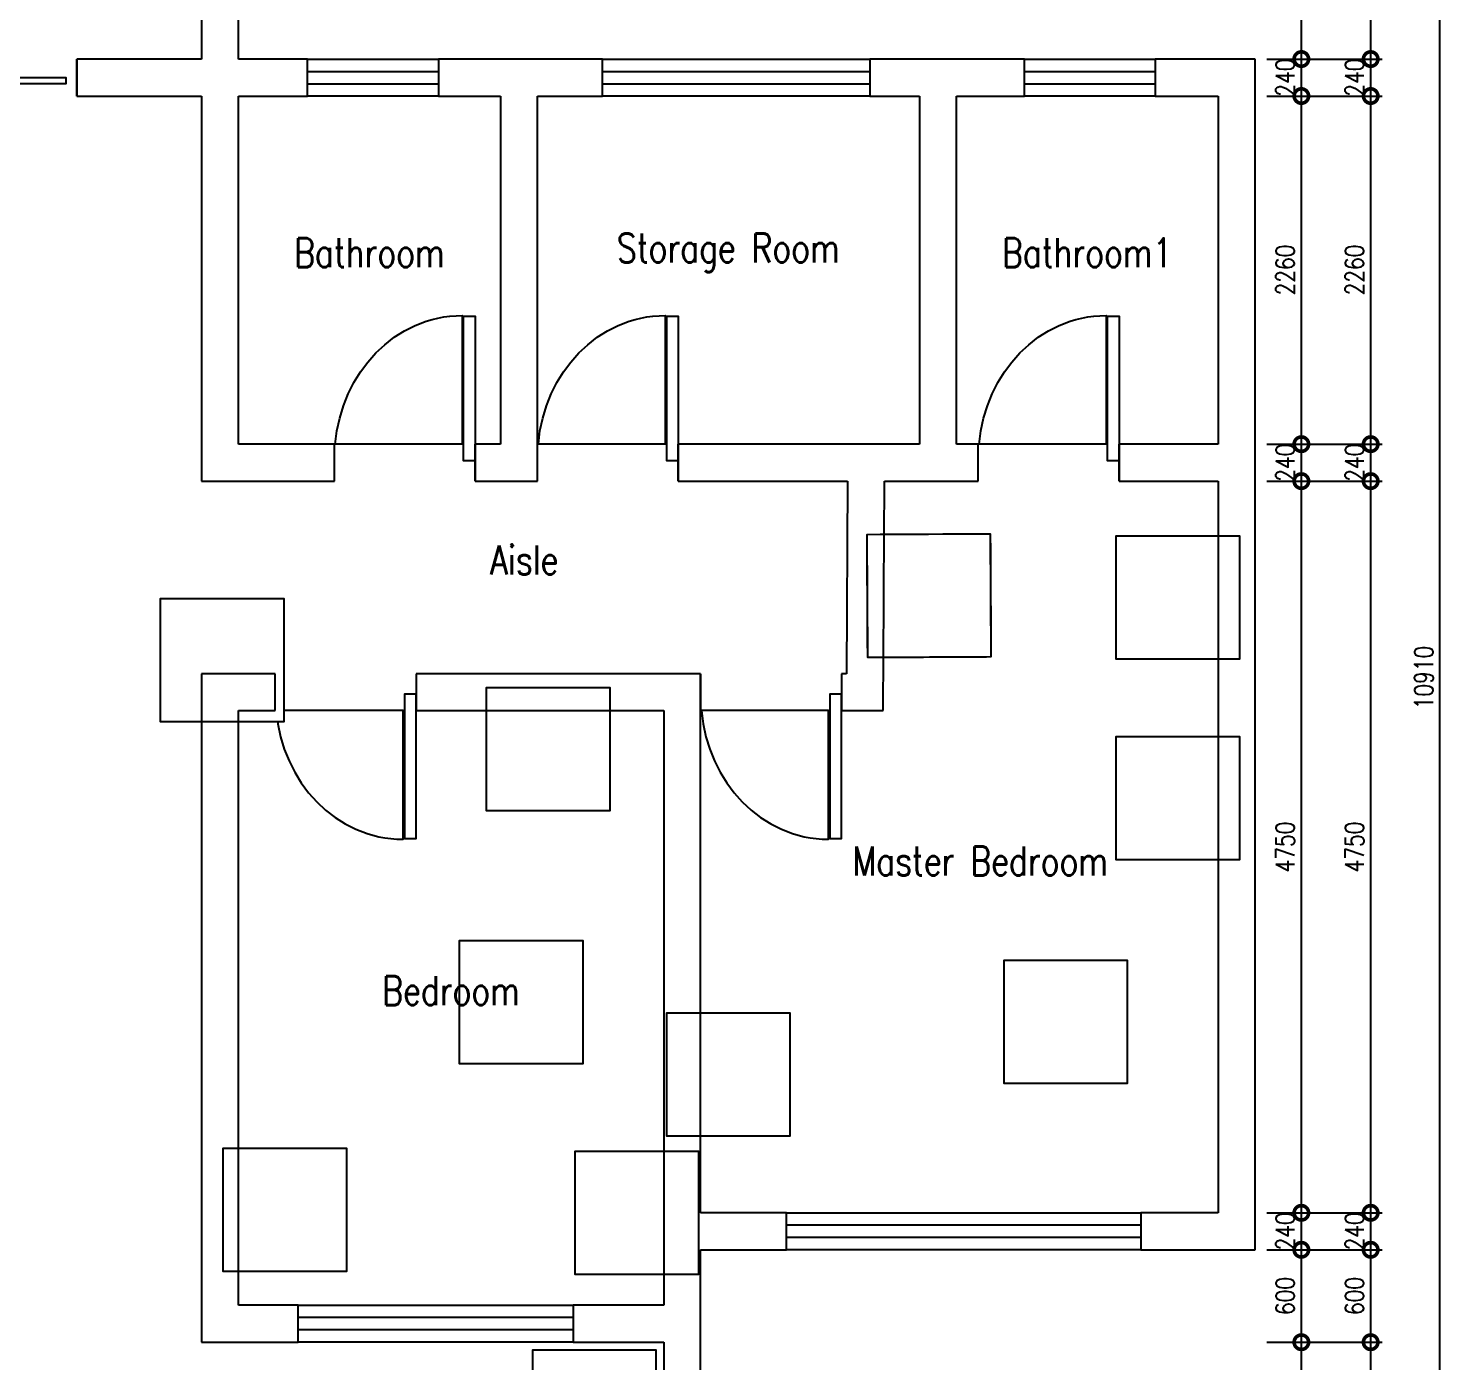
# Model space of a CAD drawing. Header units: millimetres. Extents: x 0 to 211505, y 0 to 22276.
# Drawn here: x 121974 to 131213, y 8272 to 16926 of the extents above; entities that cross this region are included whole.
import ezdxf

# ---------------------------------------------------------------- set-up
doc = ezdxf.new("R2010")
doc.units = ezdxf.units.MM
doc.set_wipeout_variables(frame=1)
doc.linetypes.add('DOT_JURAN', pattern=[50, 0, -50])
doc.linetypes.add('HIDDEN_JURAN', pattern=[1.4, 1, -0.4])
for name, color, linetype in [('P-墙体', 160, 'Continuous'), ('P-家具投影', 250, 'HIDDEN_JURAN'), ('P-家具轮廓', 7, 'Continuous'), ('P-房间名', 2, 'Continuous'), ('P-标注', 44, 'Continuous'), ('P-活动家具', 7, 'Continuous'), ('P-活动家具细部1', 7, 'Continuous'), ('P-玻璃窗', 136, 'Continuous'), ('P-门', 60, 'Continuous')]:
    doc.layers.add(name, color=color, linetype=linetype)
doc.styles.add('标准', font='simplex.shx', dxfattribs={"width": 0.8, "bigfont": 'gbcbig.shx'})
doc.dimstyles.new('sjj_1-075', dxfattribs={"dimscale": 75, "dimtxt": 1.6, "dimasz": 2.5, "dimexe": 1, "dimexo": 1, "dimgap": 0.6, "dimtad": 1, "dimdec": 0, "dimzin": 12, "dimdsep": 46, "dimtxsty": '标准', "dimblk": 'DOTSMALL', "dimblk1": 'DOTSMALL', "dimblk2": 'DOTSMALL', "dimcen": 0.125, "dimclrd": 3, "dimclre": 3, "dimclrt": 14, "dimadec": 0, "dimazin": 0, "dimtfac": 1, "dimtdec": 0, "dimtix": 1, "dimtmove": 2, "dimatfit": 3, "dimldrblk": 'DOTSMALL', "dimfxl": 6, "dimfxlon": 1, "dimtvp": 1, "dimtolj": 1, "dimtzin": 0, "dimarcsym": 0})

# ---------------------------------------------------------------- blocks, each defined once
blk = doc.blocks.new('home_blk_2')
at = {"layer": 'P-门'}
for points in [[(35415.235426, 27775), (35415.235426, 28015)], [(40111.020179, 27775), (40111.020179, 28015)]]:
    blk.add_lwpolyline(points, dxfattribs=at)
for points in [[(35487.109682, 27895), (35487.109682, 27935.2), (37882.91823, 27935.2), (37882.91823, 27895)], [(37643.337375, 27854.8), (37643.337375, 27895), (40039.145923, 27895), (40039.145923, 27854.8)]]:
    blk.add_lwpolyline(points, close=True, dxfattribs=at)
blk = doc.blocks.new('home_blk_3')
at = {"layer": 'P-门'}
blk.add_lwpolyline([(43116.898681, 25600.876367), (43134.640563, 25684.183311), (43159.100248, 25764.508725), (43189.930154, 25841.440501), (43226.7827, 25914.566531), (43269.310304, 25983.474708), (43317.165383, 26047.752923), (43370.000356, 26106.989069), (43427.467641, 26160.771037), (43489.219656, 26208.686721), (43554.90882, 26250.324011), (43624.187549, 26285.270801), (43696.708262, 26313.114982), (43734.075744, 26324.244811), (43772.123378, 26333.444447), (43810.807718, 26340.662377), (43850.085315, 26345.847088), (43889.912721, 26348.947065), (43930.24649, 26349.910796), (43930.24649, 25515), (43106.222184, 25515)], close=True, dxfattribs=at)
for points in [[(43939.575102, 25515), (43939.575102, 26345.24649), (44014.204, 26345.24649), (44014.204, 25515)], [(43100, 25275), (43100, 25515)], [(44014.204, 25515), (44014.204, 25407), (43939.575102, 25407), (43939.575102, 25515)], [(44014.204, 25275), (44014.204, 25515)]]:
    blk.add_lwpolyline(points, dxfattribs=at)
blk = doc.blocks.new('home_blk_6')
at = {"layer": 'P-门'}
for points in [[(44160, 24025), (44160, 23785)], [(45074.204, 24025), (45074.204, 23785)], [(45074.204, 23785), (45074.204, 23893), (44999.575102, 23893), (44999.575102, 23785)], [(44999.575102, 23785), (44999.575102, 22954.75351), (45074.204, 22954.75351), (45074.204, 23785)]]:
    blk.add_lwpolyline(points, dxfattribs=at)
blk.add_lwpolyline([(44176.898681, 23699.123633), (44194.640563, 23615.816689), (44219.100248, 23535.491275), (44249.930154, 23458.559499), (44286.7827, 23385.433469), (44329.310304, 23316.525292), (44377.165383, 23252.247077), (44430.000356, 23193.010931), (44487.467641, 23139.228963), (44549.219656, 23091.313279), (44614.90882, 23049.675989), (44684.187549, 23014.729199), (44756.708262, 22986.885018), (44794.075744, 22975.755189), (44832.123378, 22966.555553), (44870.807718, 22959.337623), (44910.085315, 22954.152912), (44949.912721, 22951.052935), (44990.24649, 22950.089204), (44990.24649, 23785), (44166.222184, 23785)], close=True, dxfattribs=at)
blk = doc.blocks.new('home_blk_7')
at = {"layer": 'P-门'}
blk.add_lwpolyline([(45979.431129, 25600.876367), (45997.17301, 25684.183311), (46021.632695, 25764.508725), (46052.462602, 25841.440501), (46089.315148, 25914.566531), (46131.842752, 25983.474708), (46179.697831, 26047.752923), (46232.532804, 26106.989069), (46290.000089, 26160.771037), (46351.752104, 26208.686721), (46417.441267, 26250.324011), (46486.719997, 26285.270801), (46559.24071, 26313.114982), (46596.608192, 26324.244811), (46634.655826, 26333.444447), (46673.340166, 26340.662377), (46712.617763, 26345.847088), (46752.445169, 26348.947065), (46792.778937, 26349.910796), (46792.778937, 25515), (45968.754632, 25515)], close=True, dxfattribs=at)
for points in [[(46802.10755, 25515), (46802.10755, 26345.24649), (46876.736448, 26345.24649), (46876.736448, 25515)], [(45962.532448, 25275), (45962.532448, 25515)], [(46876.736448, 25515), (46876.736448, 25407), (46802.10755, 25407), (46802.10755, 25515)], [(46876.736448, 25275), (46876.736448, 25515)]]:
    blk.add_lwpolyline(points, dxfattribs=at)
blk = doc.blocks.new('home_blk_8')
at = {"layer": 'P-门'}
blk.add_lwpolyline([(41798.743491, 25600.876367), (41816.485373, 25684.183311), (41840.945058, 25764.508725), (41871.774965, 25841.440501), (41908.627511, 25914.566531), (41951.155114, 25983.474708), (41999.010194, 26047.752923), (42051.845167, 26106.989069), (42109.312452, 26160.771037), (42171.064467, 26208.686721), (42236.75363, 26250.324011), (42306.032359, 26285.270801), (42378.553073, 26313.114982), (42415.920555, 26324.244811), (42453.968189, 26333.444447), (42492.652528, 26340.662377), (42531.930125, 26345.847088), (42571.757532, 26348.947065), (42612.0913, 26349.910796), (42612.0913, 25515), (41788.066995, 25515)], close=True, dxfattribs=at)
for points in [[(42621.419913, 25515), (42621.419913, 26345.24649), (42696.048811, 26345.24649), (42696.048811, 25515)], [(41781.844811, 25275), (41781.844811, 25515)], [(42696.048811, 25515), (42696.048811, 25407), (42621.419913, 25407), (42621.419913, 25515)], [(42696.048811, 25275), (42696.048811, 25515)]]:
    blk.add_lwpolyline(points, dxfattribs=at)
blk = doc.blocks.new('home_blk_9')
at = {"layer": 'P-门'}
for points in [[(41397.79214, 24025), (41397.79214, 23785)], [(42311.99614, 24025), (42311.99614, 23785)], [(42311.99614, 23785), (42311.99614, 23893), (42237.367242, 23893), (42237.367242, 23785)], [(42237.367242, 23785), (42237.367242, 22954.75351), (42311.99614, 22954.75351), (42311.99614, 23785)]]:
    blk.add_lwpolyline(points, dxfattribs=at)
blk.add_lwpolyline([(41414.690821, 23699.123633), (41432.432703, 23615.816689), (41456.892388, 23535.491275), (41487.722295, 23458.559499), (41524.574841, 23385.433469), (41567.102444, 23316.525292), (41614.957524, 23252.247077), (41667.792497, 23193.010931), (41725.259782, 23139.228963), (41787.011797, 23091.313279), (41852.70096, 23049.675989), (41921.979689, 23014.729199), (41994.500403, 22986.885018), (42031.867884, 22975.755189), (42069.915519, 22966.555553), (42108.599858, 22959.337623), (42147.877455, 22954.152912), (42187.704862, 22951.052935), (42228.03863, 22950.089204), (42228.03863, 23785), (41404.014325, 23785)], close=True, dxfattribs=at)
blk = doc.blocks.new('_DotSmall')
at = {"color": 0, "linetype": 'ByBlock', "const_width": 0.5}
blk.add_lwpolyline([(-0.0625, 0, 1), (0.0625, 0, 1)], format="xyb", close=True, dxfattribs=at)
blk = doc.blocks.new('*D979')
at = {"layer": 'DEFPOINTS', "color": 0}
for p in [(130688.1, 18167.8), (131138.1, 18167.8), (130688.1, 7257.8)]:
    blk.add_point(p, dxfattribs=at)
at = {"layer": 'P-标注', "color": 3, "lineweight": -2}
for p, q in [((130763.1, 18167.8), (131213.1, 18167.8)), ((131138.1, 7257.8), (131138.1, 18167.8)), ((130763.1, 7257.8), (131213.1, 7257.8))]:
    blk.add_line(p, q, dxfattribs=at)
at = {"layer": 'P-标注', "color": 3, "lineweight": -2, "xscale": 187.5, "yscale": 187.5, "zscale": 187.5}
for p, rotation in [((131138.1, 18167.8), 89.99998127603163), ((131138.1, 7257.8), 269.9999812760316)]:
    blk.add_blockref('_DotSmall', p, dxfattribs=dict(at, rotation=rotation))
at = {"layer": 'P-标注', "color": 14, "insert": (131033.1, 12712.8), "char_height": 120, "attachment_point": 5, "rotation": 89.99998, "style": '标准'}
blk.add_mtext('\\A1;10910', dxfattribs=at)
blk = doc.blocks.new('*D999')
at = {"layer": 'DEFPOINTS', "color": 0}
for p in [(130238.1, 8397.8), (130688.1, 8397.8), (130238.1, 7497.8)]:
    blk.add_point(p, dxfattribs=at)
at = {"layer": 'P-标注', "color": 3, "lineweight": -2}
for p, q in [((130313.1, 8397.8), (130763.1, 8397.8)), ((130688.1, 7497.8), (130688.1, 8397.8)), ((130313.1, 7497.8), (130763.1, 7497.8))]:
    blk.add_line(p, q, dxfattribs=at)
at = {"layer": 'P-标注', "color": 3, "lineweight": -2, "xscale": 187.5, "yscale": 187.5, "zscale": 187.5}
for p, rotation in [((130688.1, 8397.8), 89.99998127603155), ((130688.1, 7497.8), 269.9999812760315)]:
    blk.add_blockref('_DotSmall', p, dxfattribs=dict(at, rotation=rotation))
at = {"layer": 'P-标注', "color": 14, "insert": (130583.1, 7947.8), "char_height": 120, "attachment_point": 5, "rotation": 89.99998, "style": '标准'}
blk.add_mtext('\\A1;900', dxfattribs=at)
blk = doc.blocks.new('*D1000')
at = {"layer": 'DEFPOINTS', "color": 0}
for p in [(130238.1, 8997.8), (130688.1, 8997.8), (130238.1, 8397.8)]:
    blk.add_point(p, dxfattribs=at)
at = {"layer": 'P-标注', "color": 3, "lineweight": -2}
for p, q in [((130313.1, 8997.8), (130763.1, 8997.8)), ((130688.1, 8397.8), (130688.1, 8997.8)), ((130313.1, 8397.8), (130763.1, 8397.8))]:
    blk.add_line(p, q, dxfattribs=at)
at = {"layer": 'P-标注', "color": 3, "lineweight": -2, "xscale": 187.5, "yscale": 187.5, "zscale": 187.5}
for p, rotation in [((130688.1, 8997.8), 89.99998127603108), ((130688.1, 8397.8), 269.9999812760311)]:
    blk.add_blockref('_DotSmall', p, dxfattribs=dict(at, rotation=rotation))
at = {"layer": 'P-标注', "color": 14, "insert": (130583.1, 8697.8), "char_height": 120, "attachment_point": 5, "rotation": 89.99998, "style": '标准'}
blk.add_mtext('\\A1;600', dxfattribs=at)
blk = doc.blocks.new('*D1001')
at = {"layer": 'DEFPOINTS', "color": 0}
for p in [(130238.1, 9237.8), (130688.1, 9237.8), (130238.1, 8997.8)]:
    blk.add_point(p, dxfattribs=at)
at = {"layer": 'P-标注', "color": 3, "lineweight": -2}
for p, q in [((130313.1, 9237.8), (130763.1, 9237.8)), ((130688.1, 8997.8), (130688.1, 9237.8)), ((130313.1, 8997.8), (130763.1, 8997.8))]:
    blk.add_line(p, q, dxfattribs=at)
at = {"layer": 'P-标注', "color": 3, "lineweight": -2, "xscale": 187.5, "yscale": 187.5, "zscale": 187.5}
for p, rotation in [((130688.1, 9237.8), 269.9999812760311), ((130688.1, 8997.8), 89.99998127603108)]:
    blk.add_blockref('_DotSmall', p, dxfattribs=dict(at, rotation=rotation))
at = {"layer": 'P-标注', "color": 14, "insert": (130583.1, 9117.8), "char_height": 120, "attachment_point": 5, "rotation": 89.99998, "style": '标准'}
blk.add_mtext('\\A1;240', dxfattribs=at)
blk = doc.blocks.new('*D1002')
at = {"layer": 'DEFPOINTS', "color": 0}
for p in [(130238.1, 13987.8), (130688.1, 13987.8), (130238.1, 9237.8)]:
    blk.add_point(p, dxfattribs=at)
at = {"layer": 'P-标注', "color": 3, "lineweight": -2}
for p, q in [((130313.1, 13987.8), (130763.1, 13987.8)), ((130688.1, 9237.8), (130688.1, 13987.8)), ((130313.1, 9237.8), (130763.1, 9237.8))]:
    blk.add_line(p, q, dxfattribs=at)
at = {"layer": 'P-标注', "color": 3, "lineweight": -2, "xscale": 187.5, "yscale": 187.5, "zscale": 187.5}
for p, rotation in [((130688.1, 13987.8), 89.99998127603163), ((130688.1, 9237.8), 269.9999812760316)]:
    blk.add_blockref('_DotSmall', p, dxfattribs=dict(at, rotation=rotation))
at = {"layer": 'P-标注', "color": 14, "insert": (130583.1, 11612.8), "char_height": 120, "attachment_point": 5, "rotation": 89.99998, "style": '标准'}
blk.add_mtext('\\A1;4750', dxfattribs=at)
blk = doc.blocks.new('*D1003')
at = {"layer": 'DEFPOINTS', "color": 0}
for p in [(130238.1, 14227.8), (130688.1, 14227.8), (130238.1, 13987.8)]:
    blk.add_point(p, dxfattribs=at)
at = {"layer": 'P-标注', "color": 3, "lineweight": -2}
for p, q in [((130313.1, 14227.8), (130763.1, 14227.8)), ((130688.1, 13987.8), (130688.1, 14227.8)), ((130313.1, 13987.8), (130763.1, 13987.8))]:
    blk.add_line(p, q, dxfattribs=at)
at = {"layer": 'P-标注', "color": 3, "lineweight": -2, "xscale": 187.5, "yscale": 187.5, "zscale": 187.5}
for p, rotation in [((130688.1, 14227.8), 269.9999812760311), ((130688.1, 13987.8), 89.99998127603108)]:
    blk.add_blockref('_DotSmall', p, dxfattribs=dict(at, rotation=rotation))
at = {"layer": 'P-标注', "color": 14, "insert": (130583.1, 14107.8), "char_height": 120, "attachment_point": 5, "rotation": 89.99998, "style": '标准'}
blk.add_mtext('\\A1;240', dxfattribs=at)
blk = doc.blocks.new('*D1004')
at = {"layer": 'DEFPOINTS', "color": 0}
for p in [(130238.1, 16487.8), (130688.1, 16487.8), (130238.1, 14227.8)]:
    blk.add_point(p, dxfattribs=at)
at = {"layer": 'P-标注', "color": 3, "lineweight": -2}
for p, q in [((130313.1, 16487.8), (130763.1, 16487.8)), ((130688.1, 14227.8), (130688.1, 16487.8)), ((130313.1, 14227.8), (130763.1, 14227.8))]:
    blk.add_line(p, q, dxfattribs=at)
at = {"layer": 'P-标注', "color": 3, "lineweight": -2, "xscale": 187.5, "yscale": 187.5, "zscale": 187.5}
for p, rotation in [((130688.1, 16487.8), 89.99998127603163), ((130688.1, 14227.8), 269.9999812760316)]:
    blk.add_blockref('_DotSmall', p, dxfattribs=dict(at, rotation=rotation))
at = {"layer": 'P-标注', "color": 14, "insert": (130583.1, 15357.8), "char_height": 120, "attachment_point": 5, "rotation": 89.99998, "style": '标准'}
blk.add_mtext('\\A1;2260', dxfattribs=at)
blk = doc.blocks.new('*D1005')
at = {"layer": 'DEFPOINTS', "color": 0}
for p in [(130238.1, 16727.8), (130688.1, 16727.8), (130238.1, 16487.8)]:
    blk.add_point(p, dxfattribs=at)
at = {"layer": 'P-标注', "color": 3, "lineweight": -2}
for p, q in [((130313.1, 16727.8), (130763.1, 16727.8)), ((130688.1, 16487.8), (130688.1, 16727.8)), ((130313.1, 16487.8), (130763.1, 16487.8))]:
    blk.add_line(p, q, dxfattribs=at)
at = {"layer": 'P-标注', "color": 3, "lineweight": -2, "xscale": 187.5, "yscale": 187.5, "zscale": 187.5}
for p, rotation in [((130688.1, 16727.8), 269.9999812760311), ((130688.1, 16487.8), 89.99998127603108)]:
    blk.add_blockref('_DotSmall', p, dxfattribs=dict(at, rotation=rotation))
at = {"layer": 'P-标注', "color": 14, "insert": (130583.1, 16607.8), "char_height": 120, "attachment_point": 5, "rotation": 89.99998, "style": '标准'}
blk.add_mtext('\\A1;240', dxfattribs=at)
blk = doc.blocks.new('*D1006')
at = {"layer": 'DEFPOINTS', "color": 0}
for p in [(130238.1, 17927.8), (130688.1, 17927.8), (130238.1, 16727.8)]:
    blk.add_point(p, dxfattribs=at)
at = {"layer": 'P-标注', "color": 3, "lineweight": -2}
for p, q in [((130313.1, 17927.8), (130763.1, 17927.8)), ((130688.1, 16727.8), (130688.1, 17927.8)), ((130313.1, 16727.8), (130763.1, 16727.8))]:
    blk.add_line(p, q, dxfattribs=at)
at = {"layer": 'P-标注', "color": 3, "lineweight": -2, "xscale": 187.5, "yscale": 187.5, "zscale": 187.5}
for p, rotation in [((130688.1, 17927.8), 89.99998127603176), ((130688.1, 16727.8), 269.9999812760317)]:
    blk.add_blockref('_DotSmall', p, dxfattribs=dict(at, rotation=rotation))
at = {"layer": 'P-标注', "color": 14, "insert": (130583.1, 17327.8), "char_height": 120, "attachment_point": 5, "rotation": 89.99998, "style": '标准'}
blk.add_mtext('\\A1;1200', dxfattribs=at)
blk = doc.blocks.new('*D1043')
at = {"layer": 'DEFPOINTS', "color": 0}
for p in [(129938.1, 8397.8), (130238.1, 8397.8), (129938.1, 7497.8)]:
    blk.add_point(p, dxfattribs=at)
at = {"layer": 'P-标注', "color": 3, "lineweight": -2}
for p, q in [((130013.1, 8397.8), (130313.1, 8397.8)), ((130238.1, 7497.8), (130238.1, 8397.8)), ((130013.1, 7497.8), (130313.1, 7497.8))]:
    blk.add_line(p, q, dxfattribs=at)
at = {"layer": 'P-标注', "color": 3, "lineweight": -2, "xscale": 187.5, "yscale": 187.5, "zscale": 187.5}
for p, rotation in [((130238.1, 8397.8), 89.99998127603155), ((130238.1, 7497.8), 269.9999812760315)]:
    blk.add_blockref('_DotSmall', p, dxfattribs=dict(at, rotation=rotation))
at = {"layer": 'P-标注', "color": 14, "insert": (130133.1, 7947.8), "char_height": 120, "attachment_point": 5, "rotation": 89.99998, "style": '标准'}
blk.add_mtext('\\A1;900', dxfattribs=at)
blk = doc.blocks.new('*D1044')
at = {"layer": 'DEFPOINTS', "color": 0}
for p in [(129938.1, 8997.8), (130238.1, 8997.8), (129938.1, 8397.8)]:
    blk.add_point(p, dxfattribs=at)
at = {"layer": 'P-标注', "color": 3, "lineweight": -2}
for p, q in [((130013.1, 8997.8), (130313.1, 8997.8)), ((130238.1, 8397.8), (130238.1, 8997.8)), ((130013.1, 8397.8), (130313.1, 8397.8))]:
    blk.add_line(p, q, dxfattribs=at)
at = {"layer": 'P-标注', "color": 3, "lineweight": -2, "xscale": 187.5, "yscale": 187.5, "zscale": 187.5}
for p, rotation in [((130238.1, 8997.8), 89.99998127603108), ((130238.1, 8397.8), 269.9999812760311)]:
    blk.add_blockref('_DotSmall', p, dxfattribs=dict(at, rotation=rotation))
at = {"layer": 'P-标注', "color": 14, "insert": (130133.1, 8697.8), "char_height": 120, "attachment_point": 5, "rotation": 89.99998, "style": '标准'}
blk.add_mtext('\\A1;600', dxfattribs=at)
blk = doc.blocks.new('*D1045')
at = {"layer": 'DEFPOINTS', "color": 0}
for p in [(129938.1, 9237.8), (130238.1, 9237.8), (129938.1, 8997.8)]:
    blk.add_point(p, dxfattribs=at)
at = {"layer": 'P-标注', "color": 3, "lineweight": -2}
for p, q in [((130013.1, 9237.8), (130313.1, 9237.8)), ((130238.1, 8997.8), (130238.1, 9237.8)), ((130013.1, 8997.8), (130313.1, 8997.8))]:
    blk.add_line(p, q, dxfattribs=at)
at = {"layer": 'P-标注', "color": 3, "lineweight": -2, "xscale": 187.5, "yscale": 187.5, "zscale": 187.5}
for p, rotation in [((130238.1, 9237.8), 269.9999812760311), ((130238.1, 8997.8), 89.99998127603108)]:
    blk.add_blockref('_DotSmall', p, dxfattribs=dict(at, rotation=rotation))
at = {"layer": 'P-标注', "color": 14, "insert": (130133.1, 9117.8), "char_height": 120, "attachment_point": 5, "rotation": 89.99998, "style": '标准'}
blk.add_mtext('\\A1;240', dxfattribs=at)
blk = doc.blocks.new('*D1046')
at = {"layer": 'DEFPOINTS', "color": 0}
for p in [(129938.1, 13987.8), (130238.1, 13987.8), (129938.1, 9237.8)]:
    blk.add_point(p, dxfattribs=at)
at = {"layer": 'P-标注', "color": 3, "lineweight": -2}
for p, q in [((130013.1, 13987.8), (130313.1, 13987.8)), ((130238.1, 9237.8), (130238.1, 13987.8)), ((130013.1, 9237.8), (130313.1, 9237.8))]:
    blk.add_line(p, q, dxfattribs=at)
at = {"layer": 'P-标注', "color": 3, "lineweight": -2, "xscale": 187.5, "yscale": 187.5, "zscale": 187.5}
for p, rotation in [((130238.1, 13987.8), 89.99998127603163), ((130238.1, 9237.8), 269.9999812760316)]:
    blk.add_blockref('_DotSmall', p, dxfattribs=dict(at, rotation=rotation))
at = {"layer": 'P-标注', "color": 14, "insert": (130133.1, 11612.8), "char_height": 120, "attachment_point": 5, "rotation": 89.99998, "style": '标准'}
blk.add_mtext('\\A1;4750', dxfattribs=at)
blk = doc.blocks.new('*D1047')
at = {"layer": 'DEFPOINTS', "color": 0}
for p in [(129938.1, 14227.8), (130238.1, 14227.8), (129938.1, 13987.8)]:
    blk.add_point(p, dxfattribs=at)
at = {"layer": 'P-标注', "color": 3, "lineweight": -2}
for p, q in [((130013.1, 14227.8), (130313.1, 14227.8)), ((130238.1, 13987.8), (130238.1, 14227.8)), ((130013.1, 13987.8), (130313.1, 13987.8))]:
    blk.add_line(p, q, dxfattribs=at)
at = {"layer": 'P-标注', "color": 3, "lineweight": -2, "xscale": 187.5, "yscale": 187.5, "zscale": 187.5}
for p, rotation in [((130238.1, 14227.8), 269.9999812760311), ((130238.1, 13987.8), 89.99998127603108)]:
    blk.add_blockref('_DotSmall', p, dxfattribs=dict(at, rotation=rotation))
at = {"layer": 'P-标注', "color": 14, "insert": (130133.1, 14107.8), "char_height": 120, "attachment_point": 5, "rotation": 89.99998, "style": '标准'}
blk.add_mtext('\\A1;240', dxfattribs=at)
blk = doc.blocks.new('*D1048')
at = {"layer": 'DEFPOINTS', "color": 0}
for p in [(129938.1, 16487.8), (130238.1, 16487.8), (129938.1, 14227.8)]:
    blk.add_point(p, dxfattribs=at)
at = {"layer": 'P-标注', "color": 3, "lineweight": -2}
for p, q in [((130013.1, 16487.8), (130313.1, 16487.8)), ((130238.1, 14227.8), (130238.1, 16487.8)), ((130013.1, 14227.8), (130313.1, 14227.8))]:
    blk.add_line(p, q, dxfattribs=at)
at = {"layer": 'P-标注', "color": 3, "lineweight": -2, "xscale": 187.5, "yscale": 187.5, "zscale": 187.5}
for p, rotation in [((130238.1, 16487.8), 89.99998127603163), ((130238.1, 14227.8), 269.9999812760316)]:
    blk.add_blockref('_DotSmall', p, dxfattribs=dict(at, rotation=rotation))
at = {"layer": 'P-标注', "color": 14, "insert": (130133.1, 15357.8), "char_height": 120, "attachment_point": 5, "rotation": 89.99998, "style": '标准'}
blk.add_mtext('\\A1;2260', dxfattribs=at)
blk = doc.blocks.new('*D1049')
at = {"layer": 'DEFPOINTS', "color": 0}
for p in [(129938.1, 16727.8), (130238.1, 16727.8), (129938.1, 16487.8)]:
    blk.add_point(p, dxfattribs=at)
at = {"layer": 'P-标注', "color": 3, "lineweight": -2}
for p, q in [((130013.1, 16727.8), (130313.1, 16727.8)), ((130238.1, 16487.8), (130238.1, 16727.8)), ((130013.1, 16487.8), (130313.1, 16487.8))]:
    blk.add_line(p, q, dxfattribs=at)
at = {"layer": 'P-标注', "color": 3, "lineweight": -2, "xscale": 187.5, "yscale": 187.5, "zscale": 187.5}
for p, rotation in [((130238.1, 16727.8), 269.9999812760311), ((130238.1, 16487.8), 89.99998127603108)]:
    blk.add_blockref('_DotSmall', p, dxfattribs=dict(at, rotation=rotation))
at = {"layer": 'P-标注', "color": 14, "insert": (130133.1, 16607.8), "char_height": 120, "attachment_point": 5, "rotation": 89.99998, "style": '标准'}
blk.add_mtext('\\A1;240', dxfattribs=at)
blk = doc.blocks.new('*D1050')
at = {"layer": 'DEFPOINTS', "color": 0}
for p in [(129938.1, 17927.8), (130238.1, 17927.8), (129938.1, 16727.8)]:
    blk.add_point(p, dxfattribs=at)
at = {"layer": 'P-标注', "color": 3, "lineweight": -2}
for p, q in [((130013.1, 17927.8), (130313.1, 17927.8)), ((130238.1, 16727.8), (130238.1, 17927.8)), ((130013.1, 16727.8), (130313.1, 16727.8))]:
    blk.add_line(p, q, dxfattribs=at)
at = {"layer": 'P-标注', "color": 3, "lineweight": -2, "xscale": 187.5, "yscale": 187.5, "zscale": 187.5}
for p, rotation in [((130238.1, 17927.8), 89.99998127603176), ((130238.1, 16727.8), 269.9999812760317)]:
    blk.add_blockref('_DotSmall', p, dxfattribs=dict(at, rotation=rotation))
at = {"layer": 'P-标注', "color": 14, "insert": (130133.1, 17327.8), "char_height": 120, "attachment_point": 5, "rotation": 89.99998, "style": '标准'}
blk.add_mtext('\\A1;1200', dxfattribs=at)
blk = doc.blocks.new('home_tableGeneric')
at = {"color": 7, "linetype": 'DOT_JURAN', "ltscale": 100, "transparency": 16777216}
blk.add_wipeout([(-400, 400), (400, 400), (400, -400), (-400, -400)], dxfattribs=at).dxf.layer = 'P-家具投影'
at = {"layer": 'P-家具投影', "transparency": 16777216}
blk.add_lwpolyline([(-400, 400), (400, 400), (400, -400), (-400, -400)], close=True, dxfattribs=at)
at = {"color": 7, "linetype": 'DOT_JURAN', "ltscale": 100, "transparency": 16777216}
blk.add_wipeout([(-400, 400), (400, 400), (400, -400), (-400, -400)], dxfattribs=at).dxf.layer = 'P-家具轮廓'
at = {"layer": 'P-家具轮廓', "linetype": 'ByBlock', "transparency": 16777216}
blk.add_lwpolyline([(-400, 357.6), (-400, 400), (400, 400), (400, -400), (-400, -400), (-400, 357.6)], close=True, dxfattribs=at)
at = {"layer": 'P-活动家具细部1', "transparency": 16777216}
blk.add_lwpolyline([(400, -400), (-400, -400), (-400, 400), (400, 400)], close=True, dxfattribs=at)
blk = doc.blocks.new('home_blk_11')
at = {"layer": 'P-玻璃窗'}
blk.add_lwpolyline([(43522.421525, 28015), (45257.600897, 28015), (45257.600897, 27775), (43522.421525, 27775)], close=True, dxfattribs=at)
for points in [[(43522.421525, 27935), (45257.600897, 27935)], [(43522.421525, 27855), (45257.600897, 27855)]]:
    blk.add_lwpolyline(points, dxfattribs=at)
blk = doc.blocks.new('home_blk_12')
at = {"layer": 'P-玻璃窗'}
blk.add_lwpolyline([(46261.692825, 28015), (47111.692825, 28015), (47111.692825, 27775), (46261.692825, 27775)], close=True, dxfattribs=at)
for points in [[(46261.692825, 27935), (47111.692825, 27935)], [(46261.692825, 27855), (47111.692825, 27855)]]:
    blk.add_lwpolyline(points, dxfattribs=at)
blk = doc.blocks.new('home_blk_13')
at = {"layer": 'P-玻璃窗'}
blk.add_lwpolyline([(41608.520179, 28015), (42458.520179, 28015), (42458.520179, 27775), (41608.520179, 27775)], close=True, dxfattribs=at)
for points in [[(41608.520179, 27935), (42458.520179, 27935)], [(41608.520179, 27855), (42458.520179, 27855)]]:
    blk.add_lwpolyline(points, dxfattribs=at)
blk = doc.blocks.new('home_blk_14')
at = {"layer": 'P-玻璃窗'}
blk.add_lwpolyline([(47017.073991, 20285), (44717.533632, 20285), (44717.533632, 20525), (47017.073991, 20525)], close=True, dxfattribs=at)
for points in [[(47017.073991, 20445), (44717.533632, 20445)], [(47017.073991, 20365), (44717.533632, 20365)]]:
    blk.add_lwpolyline(points, dxfattribs=at)
blk = doc.blocks.new('home_blk_15')
at = {"layer": 'P-玻璃窗'}
blk.add_lwpolyline([(43332.813901, 19685), (41547.634529, 19685), (41547.634529, 19925), (43332.813901, 19925)], close=True, dxfattribs=at)
for points in [[(43332.813901, 19845), (41547.634529, 19845)], [(43332.813901, 19765), (41547.634529, 19765)]]:
    blk.add_lwpolyline(points, dxfattribs=at)

msp = doc.modelspace()

# ---------------------------------------------------------------- linework, layer by layer
at = {"layer": 'P-墙体'}
for p, q in [((123338.1, 16727.8), (123338.1, 18167.8)), ((123098.1, 17927.8), (123098.1, 16727.8)), ((123098.1, 16727.8), (122289.1, 16727.8)), ((122289.1, 16727.8), (122289.1, 16487.8)), ((123786.6, 16727.8), (123338.1, 16727.8)), ((123786.6, 16487.8), (123786.6, 16727.8)), ((125700.5, 16727.8), (124636.6, 16727.8)), ((124636.6, 16727.8), (124636.6, 16487.8)), ((125700.5, 16487.8), (125700.5, 16727.8)), ((128439.7, 16727.8), (127435.7, 16727.8)), ((127435.7, 16727.8), (127435.7, 16487.8)), ((128439.7, 16487.8), (128439.7, 16727.8)), ((129938.1, 16727.8), (129289.7, 16727.8)), ((129289.7, 16727.8), (129289.7, 16487.8)), ((129938.1, 8997.8), (129938.1, 16727.8)), ((122289.1, 16487.8), (123098.1, 16487.8)), ((123098.1, 16487.8), (123098.1, 13987.8)), ((123338.1, 14227.8), (123338.1, 16487.8)), ((123338.1, 16487.8), (123786.6, 16487.8)), ((124636.6, 16487.8), (125038.1, 16487.8)), ((125038.1, 16487.8), (125038.1, 14227.8)), ((125278.1, 13987.8), (125278.1, 16487.8)), ((125278.1, 16487.8), (125700.5, 16487.8)), ((127435.7, 16487.8), (127758.1, 16487.8)), ((127758.1, 16487.8), (127758.1, 14227.8)), ((127998.1, 14227.8), (127998.1, 16487.8)), ((127998.1, 16487.8), (128439.7, 16487.8)), ((129289.7, 16487.8), (129698.1, 16487.8)), ((129698.1, 16487.8), (129698.1, 14227.8)), ((123959.9, 14227.8), (123338.1, 14227.8)), ((123959.9, 13987.8), (123959.9, 14227.8)), ((125038.1, 14227.8), (124874.1, 14227.8)), ((124874.1, 14227.8), (124874.1, 13987.8)), ((127758.1, 14227.8), (126192.3, 14227.8)), ((126192.3, 14227.8), (126192.3, 13987.8)), ((128140.6, 14227.8), (127998.1, 14227.8)), ((128140.6, 13987.8), (128140.6, 14227.8)), ((129698.1, 14227.8), (129054.8, 14227.8)), ((129054.8, 14227.8), (129054.8, 13987.8)), ((123098.1, 13987.8), (123959.9, 13987.8)), ((124874.1, 13987.8), (125278.1, 13987.8)), ((126192.3, 13987.8), (127291.9, 13987.8)), ((127291.9, 13987.8), (127285.3, 12737.8)), ((127531.9, 13987.8), (128140.6, 13987.8)), ((129054.8, 13987.8), (129698.1, 13987.8)), ((124490.1, 12737.8), (124490.1, 12497.8)), ((126338.1, 12737.8), (124490.1, 12737.8)), ((127285.3, 12737.8), (127252.3, 12737.8)), ((127252.3, 12737.8), (127252.3, 12497.8)), ((127252.3, 12497.8), (127524, 12497.8)), ((126895.6, 8997.8), (126895.6, 9237.8)), ((129698.1, 9237.8), (129195.1, 9237.8)), ((129195.1, 9237.8), (129195.1, 8997.8)), ((129195.1, 8997.8), (129938.1, 8997.8)), ((123725.7, 8637.8), (123338.1, 8637.8)), ((123725.7, 8397.8), (123725.7, 8637.8)), ((126098.1, 8637.8), (125510.9, 8637.8)), ((125510.9, 8637.8), (125510.9, 8397.8)), ((123098.1, 8397.8), (123725.7, 8397.8)), ((125510.9, 8397.8), (126098.1, 8397.8)), ((126098.1, 8397.8), (126098.1, 7497.8))]:
    msp.add_line(p, q, dxfattribs=at)

# ---------------------------------------------------------------- block references
at = {"layer": 'P-活动家具', "color": 0, "linetype": 'ByBlock'}
for p, rotation in [((127820.6, 13244.1), 270.3043166089623), ((129435.6, 13232.7), 89.99998127603168), ((129435.6, 11929.9), 89.99998127603168), ((125172.8, 10606), 180.0000198478428), ((128708.2, 10477.1), 180.0000198478428), ((126517.5, 10136.2), 180.0000198478428), ((123638.1, 9257.8), 270.0000187239684), ((125923.1, 9237.8), 89.99998127603168), ((125648.1, 7947.8), 89.99998127603168)]:
    msp.add_blockref('home_tableGeneric', p, dxfattribs=dict(at, rotation=rotation))
msp.add_blockref('home_tableGeneric', (125348.1, 12247.8), dxfattribs=at)
at = {"layer": 'P-玻璃窗', "color": 0, "linetype": 'ByBlock'}
for name in ['home_blk_13', 'home_blk_11', 'home_blk_12', 'home_blk_14', 'home_blk_15']:
    msp.add_blockref(name, (82178.1, -11287.2), dxfattribs=at)
at = {"layer": 'P-门', "color": 0, "linetype": 'ByBlock'}
for name in ['home_blk_2', 'home_blk_8', 'home_blk_3', 'home_blk_7', 'home_blk_9', 'home_blk_6']:
    msp.add_blockref(name, (82178.1, -11287.2), dxfattribs=at)

# ---------------------------------------------------------------- texts
at = {"layer": 'P-房间名', "char_height": 187.5, "attachment_point": 5, "style": '标准'}
for s, insert in [('Bathroom', (124188.1, 15470.3)), ('Storage Room', (126518.1, 15470.3)), ('Bathroom1', (128848.1, 15470.3)), ('Aisle', (125193.3, 13475.5)), ('Master Bedroom', (128153.7, 11521.5))]:
    msp.add_mtext(s, dxfattribs=dict(at, insert=insert))

# ---------------------------------------------------------------- dimensions: what is measured, and where the dimension line sits
at = {"layer": 'P-标注'}
for base, p1, p2, picture, middle in [((131138.1, 18167.8), (130688.1, 7257.8), (130688.1, 18167.8), '*D979', (131033.1, 12712.8)), ((130238.1, 17927.8), (129938.1, 16727.8), (129938.1, 17927.8), '*D1050', (130133.1, 17327.8)), ((130688.1, 17927.8), (130238.1, 16727.8), (130238.1, 17927.8), '*D1006', (130583.1, 17327.8)), ((130238.1, 16727.8), (129938.1, 16487.8), (129938.1, 16727.8), '*D1049', (130133.1, 16607.8)), ((130688.1, 16727.8), (130238.1, 16487.8), (130238.1, 16727.8), '*D1005', (130583.1, 16607.8)), ((130238.1, 16487.8), (129938.1, 14227.8), (129938.1, 16487.8), '*D1048', (130133.1, 15357.8)), ((130688.1, 16487.8), (130238.1, 14227.8), (130238.1, 16487.8), '*D1004', (130583.1, 15357.8)), ((130238.1, 14227.8), (129938.1, 13987.8), (129938.1, 14227.8), '*D1047', (130133.1, 14107.8)), ((130688.1, 14227.8), (130238.1, 13987.8), (130238.1, 14227.8), '*D1003', (130583.1, 14107.8)), ((130238.1, 13987.8), (129938.1, 9237.8), (129938.1, 13987.8), '*D1046', (130133.1, 11612.8)), ((130688.1, 13987.8), (130238.1, 9237.8), (130238.1, 13987.8), '*D1002', (130583.1, 11612.8)), ((130238.1, 9237.8), (129938.1, 8997.8), (129938.1, 9237.8), '*D1045', (130133.1, 9117.8)), ((130688.1, 9237.8), (130238.1, 8997.8), (130238.1, 9237.8), '*D1001', (130583.1, 9117.8)), ((130238.1, 8997.8), (129938.1, 8397.8), (129938.1, 8997.8), '*D1044', (130133.1, 8697.8)), ((130688.1, 8997.8), (130238.1, 8397.8), (130238.1, 8997.8), '*D1000', (130583.1, 8697.8)), ((130238.1, 8397.8), (129938.1, 7497.8), (129938.1, 8397.8), '*D1043', (130133.1, 7947.8)), ((130688.1, 8397.8), (130238.1, 7497.8), (130238.1, 8397.8), '*D999', (130583.1, 7947.8))]:
    dim = msp.add_linear_dim(base=base, p1=p1, p2=p2, angle=89.99998, dimstyle='sjj_1-075', dxfattribs=at)
    dim.commit()
    dim.dimension.update_dxf_attribs({"geometry": picture, "text_midpoint": middle})

# ---------------------------------------------------------------- next in the draw order: linework, layer by layer
at = {"layer": 'P-墙体'}
for p, q in [((127524, 12497.8), (127531.9, 13987.8)), ((129698.1, 13987.8), (129698.1, 9237.8)), ((126338.1, 9237.8), (126338.1, 12737.8)), ((124490.1, 12497.8), (126098.1, 12497.8)), ((126098.1, 12497.8), (126098.1, 8637.8)), ((126895.6, 9237.8), (126338.1, 9237.8)), ((126338.1, 7257.8), (126338.1, 8997.8)), ((126338.1, 8997.8), (126895.6, 8997.8))]:
    msp.add_line(p, q, dxfattribs=at)

# ---------------------------------------------------------------- next in the draw order: block references
at = {"layer": 'P-活动家具', "color": 0, "linetype": 'ByBlock'}
msp.add_blockref('home_tableGeneric', (123231.9, 12826), dxfattribs=at)

# ---------------------------------------------------------------- next in the draw order: texts
at = {"layer": 'P-房间名', "insert": (124718.1, 10680.3), "char_height": 187.5, "attachment_point": 5, "style": '标准'}
msp.add_mtext('Bedroom', dxfattribs=at)

# ---------------------------------------------------------------- next in the draw order: block references
at = {"layer": 'P-活动家具', "color": 0, "linetype": 'ByBlock'}
msp.add_blockref('home_tableGeneric', (123231.9, 12826), dxfattribs=at)

# ---------------------------------------------------------------- next in the draw order: linework, layer by layer
at = {"layer": 'P-墙体'}
for p, q in [((123575.8, 12737.8), (123098.1, 12737.8)), ((123098.1, 12737.8), (123098.1, 8397.8)), ((123575.8, 12497.8), (123575.8, 12737.8)), ((123338.1, 8637.8), (123338.1, 12497.8)), ((123338.1, 12497.8), (123575.8, 12497.8))]:
    msp.add_line(p, q, dxfattribs=at)

doc.saveas('drawing.dxf')
